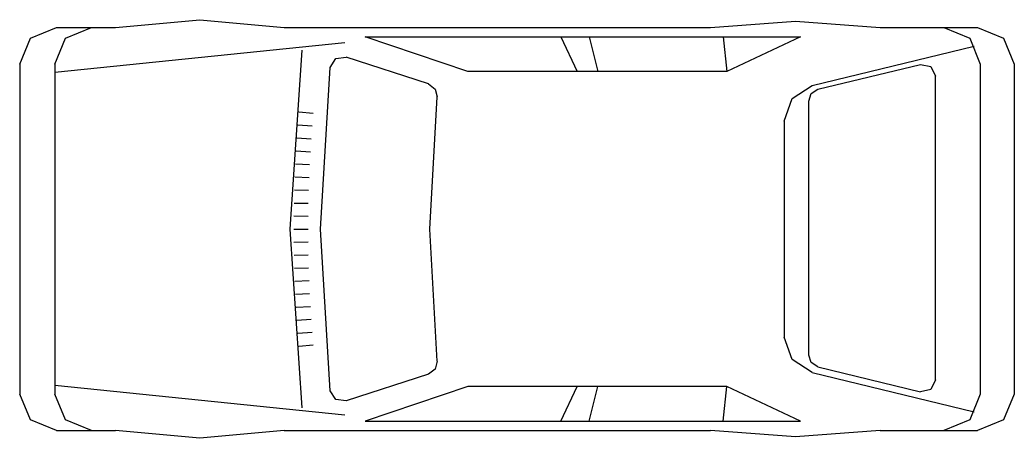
# Model space of a CAD drawing. Extents: x -12.18 to -8.16, y 8.27 to 9.96.
import ezdxf

# ---------------------------------------------------------------- set-up
doc = ezdxf.new("R2010")
doc.units = 0
doc.header["$LTSCALE"] = 50
doc.header["$MEASUREMENT"] = 0
doc.layers.get('0').update_dxf_attribs({"linetype": 'CONTINUOUS'})

# ---------------------------------------------------------------- blocks, each defined once
blk = doc.blocks.new('VEICULO1')
at = {"color": 0}
for points in [[(0.004851, 0.010245), (0.009129, 0.010627)], [(0.009129, 0.010627), (0.013412, 0.010245)], [(0.000545, 0.0097), (0.001855, 0.010245)], [(0.001855, 0.010245), (0.004851, 0.010245)], [(0.002324, 0.0097), (0.003634, 0.010245)], [(0.013412, 0.010245), (0.035067, 0.010245)], [(0.035067, 0.010245), (0.039374, 0.010558)], [(0.039374, 0.010558), (0.04368, 0.010245)], [(0.04368, 0.010245), (0.048619, 0.010245)], [(0.046903, 0.010245), (0.048219, 0.0097)], [(0.048619, 0.010245), (0.049929, 0.0097)], [(0, 0.008384), (0.000545, 0.0097)], [(0.001779, 0.008384), (0.002324, 0.0097)], [(0.017522, 0.00977), (0.039623, 0.00977)], [(0.022744, 0.008002), (0.017522, 0.00977)], [(0.027457, 0.00977), (0.028291, 0.008002)], [(0.0289, 0.00977), (0.02934, 0.008002)], [(0.035699, 0.00977), (0.03589, 0.008002)], [(0.039623, 0.00977), (0.03589, 0.008002)], [(0.048219, 0.0097), (0.048758, 0.008384)], [(0.049929, 0.0097), (0.050474, 0.008384)], [(0.016502, 0.009468), (0.001779, 0.007955)], [(0.01372, 0.000003), (0.014328, 0.009091)], [(0.04022, 0.007289), (0.048445, 0.009288)], [(0.01576, 0.008216), (0.016044, 0.008662)], [(0.016044, 0.008662), (0.016566, 0.008726)], [(0.02075, 0.00737), (0.016566, 0.008726)], [(0, 0.008384), (0, -0.008384)], [(0.001779, 0.008384), (0.001779, -0.008384)], [(0.015261, 0.000003), (0.01576, 0.008216)], [(0.040516, 0.007103), (0.045721, 0.008367)], [(0.045721, 0.008367), (0.046248, 0.008251)], [(0.046248, 0.008251), (0.04648, 0.007764)], [(0.048758, 0.008384), (0.048758, -0.008384)], [(0.050474, 0.008384), (0.050474, -0.008384)], [(0.03589, 0.008002), (0.022744, 0.008002)], [(0.04648, -0.007666), (0.04648, 0.007764)], [(0.02075, 0.00737), (0.021081, 0.007115)], [(0.021081, 0.007115), (0.021179, 0.006715)], [(0.0392, 0.006634), (0.04022, 0.007289)], [(0.040179, 0.006883), (0.040516, 0.007103)], [(0.020814, 0.000003), (0.021179, 0.006715)], [(0.038806, 0.005486), (0.0392, 0.006634)], [(0.040046, 0.0065), (0.040179, 0.006883)], [(0.040046, -0.006402), (0.040046, 0.0065)], [(0.014166, 0.00595), (0.014885, 0.005886)], [(0.014108, 0.005289), (0.014833, 0.005237)], [(0.038806, 0.005486), (0.038806, -0.005486)], [(0.014062, 0.004628), (0.014786, 0.004582)], [(0.014021, 0.003968), (0.014746, 0.003927)], [(0.013986, 0.003307), (0.014711, 0.003272)], [(0.013957, 0.002646), (0.014682, 0.002623)], [(0.013934, 0.001985), (0.014659, 0.001968)], [(0.013917, 0.001324), (0.014641, 0.001313)], [(0.013905, 0.000664), (0.014635, 0.000658)], [(0.014328, -0.009086), (0.01372, 0.000003)], [(0.013905, 0.000003), (0.01463, 0.000003)], [(0.01576, -0.00821), (0.015261, 0.000003)], [(0.021179, -0.006709), (0.020814, 0.000003)], [(0.013905, -0.000658), (0.014635, -0.000652)], [(0.013917, -0.001324), (0.014641, -0.001307)], [(0.013934, -0.001985), (0.014659, -0.001962)], [(0.013957, -0.002646), (0.014682, -0.002617)], [(0.013986, -0.003307), (0.014711, -0.003272)], [(0.014021, -0.003968), (0.014746, -0.003927)], [(0.014062, -0.004628), (0.014786, -0.004576)], [(0.014108, -0.005289), (0.014833, -0.005231)], [(0.0392, -0.006634), (0.038806, -0.005486)], [(0.014166, -0.005944), (0.014885, -0.005886)], [(0.040179, -0.006784), (0.040046, -0.006402)], [(0.021179, -0.006709), (0.021081, -0.007115)], [(0.04022, -0.007289), (0.0392, -0.006634)], [(0.040516, -0.007005), (0.040179, -0.006784)], [(0.040516, -0.007005), (0.045721, -0.008268)], [(0.02075, -0.007364), (0.016566, -0.008726)], [(0.021081, -0.007115), (0.02075, -0.007364)], [(0.04022, -0.007289), (0.048445, -0.009283)], [(0.016502, -0.009462), (0.001779, -0.007955)], [(0.022744, -0.007996), (0.017522, -0.009764)], [(0.03589, -0.007996), (0.022744, -0.007996)], [(0.027457, -0.009764), (0.028291, -0.007996)], [(0.0289, -0.009764), (0.02934, -0.007996)], [(0.035699, -0.009764), (0.03589, -0.007996)], [(0.039623, -0.009764), (0.03589, -0.007996)], [(0.04648, -0.007666), (0.046248, -0.008152)], [(0.000545, -0.009694), (0, -0.008384)], [(0.002324, -0.009694), (0.001779, -0.008384)], [(0.016044, -0.008657), (0.01576, -0.00821)], [(0.046248, -0.008152), (0.045721, -0.008268)], [(0.048758, -0.008384), (0.048219, -0.009694)], [(0.050474, -0.008384), (0.049929, -0.009694)], [(0.016566, -0.008726), (0.016044, -0.008657)], [(0.001855, -0.010239), (0.000545, -0.009694)], [(0.003634, -0.010239), (0.002324, -0.009694)], [(0.017522, -0.009764), (0.039623, -0.009764)], [(0.048219, -0.009694), (0.046903, -0.010239)], [(0.049929, -0.009694), (0.048619, -0.010239)], [(0.001855, -0.010239), (0.004851, -0.010239)], [(0.009129, -0.010622), (0.004851, -0.010239)], [(0.013412, -0.010239), (0.009129, -0.010622)], [(0.013412, -0.010239), (0.035067, -0.010239)], [(0.039374, -0.010558), (0.035067, -0.010239)], [(0.04368, -0.010239), (0.039374, -0.010558)], [(0.04368, -0.010239), (0.048619, -0.010239)]]:
    blk.add_lwpolyline(points, dxfattribs=at)

msp = doc.modelspace()

# ---------------------------------------------------------------- block references
at = {"color": 0, "xscale": 79.47583203312715, "yscale": 79.47583203312715, "zscale": 79.47583203312715}
msp.add_blockref('VEICULO1', (-12.1752, 9.1185), dxfattribs=at)

doc.saveas('drawing.dxf')
